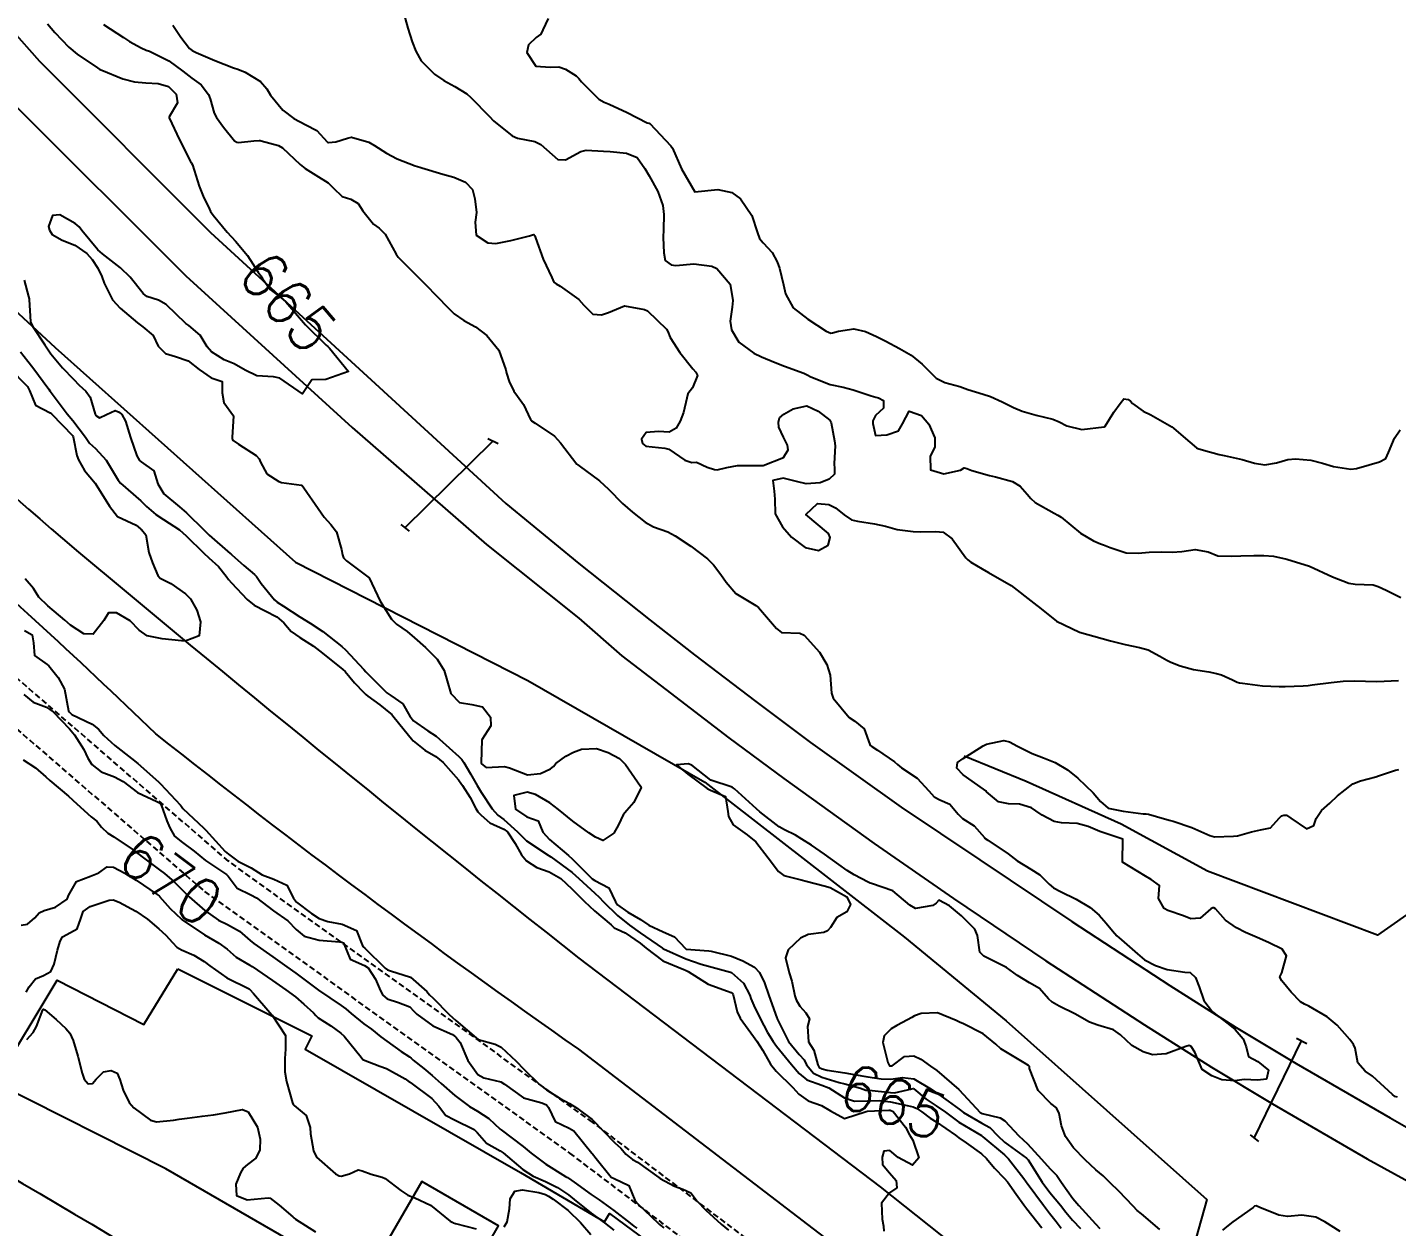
# Model space of a CAD drawing. Header units: metres. Extents: x 292545 to 299085, y 7450245 to 7463078.
# Drawn here: x 295996.8 to 296116.2, y 7461717 to 7461821.6 of the extents above; entities that cross this region are included whole.
import ezdxf
from ezdxf.enums import TextEntityAlignment as Align

# ---------------------------------------------------------------- set-up
doc = ezdxf.new("R2010")
doc.units = ezdxf.units.M
doc.linetypes.add('DASHED', pattern=[0.75, 0.5, -0.25])
for name, color, linetype in [('Cotas', 45, 'Continuous'), ('Curvas de Nivel 1m', 11, 'Continuous'), ('Curvas de Nivel 5m', 15, 'Continuous'), ('Edificações', 30, 'Continuous'), ('Hidrografia', 140, 'Continuous'), ('Linha Férrea', 20, 'Continuous'), ('Pórtico', 62, 'Continuous'), ('Vias Primárias', 230, 'Continuous'), ('Vias Secundárias', 230, 'DASHED')]:
    doc.layers.add(name, color=color, linetype=linetype)
doc.styles.add('Style-STANDARD', font='STANDARD.shx')

msp = doc.modelspace()

# ---------------------------------------------------------------- linework, layer by layer
at = {"layer": 'Curvas de Nivel 1m', "flags": 128}
for points, elevation in [([(296029.53, 7461823.2), (296029.99, 7461821.51), (296030.38, 7461820.31), (296030.69, 7461819.5), (296031.16, 7461818.66), (296032.31, 7461817.49), (296033.14, 7461816.93), (296034.08, 7461816.41), (296035.13, 7461815.77), (296035.5, 7461815.45), (296037.1, 7461813.79), (296037.47, 7461813.43), (296039.08, 7461812.1), (296039.57, 7461811.9), (296041.08, 7461811.62), (296041.58, 7461811.37), (296043.06, 7461810.05), (296043.74, 7461810.03), (296045.07, 7461810.74), (296045.54, 7461810.85), (296047.07, 7461810.79), (296047.63, 7461810.74), (296049.07, 7461810.61), (296050, 7461810.21), (296050.66, 7461809.27), (296051.04, 7461808.63), (296051.8, 7461807.25), (296052.22, 7461806.03), (296052.33, 7461805.25), (296052.29, 7461803.94), (296052.26, 7461803.25), (296052.31, 7461801.9), (296052.43, 7461801.25), (296052.95, 7461800.86), (296053.38, 7461800.8), (296054.95, 7461800.94), (296056.5, 7461800.75), (296056.95, 7461800.53), (296058.11, 7461799.18), (296058.35, 7461797.74), (296058.27, 7461797.18), (296058.11, 7461795.96), (296058.23, 7461795.18), (296058.87, 7461794.13), (296060.16, 7461793.16), (296060.85, 7461792.84), (296062.04, 7461792.33), (296062.84, 7461792.01), (296064.54, 7461791.4), (296064.83, 7461791.27), (296065.13, 7461791.1), (296066.83, 7461790.43), (296067.96, 7461790.2), (296068.82, 7461789.96), (296070.4, 7461789.45), (296070.82, 7461789.33), (296071.05, 7461789.26), (296071.47, 7461789.02), (296071.47, 7461788.36), (296070.79, 7461787.72), (296070.55, 7461787.27), (296070.56, 7461787.03), (296070.77, 7461785.97), (296071.76, 7461786.04), (296072.78, 7461786.39), (296073.15, 7461787), (296073.71, 7461788.09), (296074.79, 7461787.72), (296075.44, 7461786.97), (296075.97, 7461785.77), (296075.96, 7461784.97), (296075.55, 7461784.17), (296075.59, 7461782.97), (296076.73, 7461782.62), (296078.19, 7461782.94), (296078.52, 7461783.15), (296078.74, 7461783.09), (296079.19, 7461782.93), (296080.73, 7461782.5), (296081.26, 7461782.37), (296082.72, 7461781.97), (296083.41, 7461781.57), (296084.02, 7461780.87), (296084.32, 7461780.47), (296084.71, 7461780.12), (296086.35, 7461779.19), (296086.69, 7461779.02), (296086.98, 7461778.84), (296088.67, 7461777.45), (296089.79, 7461776.8), (296090.4, 7461776.54), (296090.66, 7461776.43), (296091.24, 7461776.2), (296092.65, 7461775.75), (296093.7, 7461775.71), (296094.65, 7461775.8), (296095.76, 7461775.83), (296096.65, 7461775.81), (296097.5, 7461775.86), (296098.66, 7461776.04), (296099.8, 7461775.83), (296100.65, 7461775.47), (296101.86, 7461775.44), (296102.65, 7461775.49), (296103.79, 7461775.5), (296104.65, 7461775.51), (296105.49, 7461775.46), (296106.65, 7461775.19), (296108.64, 7461774.58), (296110.63, 7461773.66), (296112.05, 7461773.11), (296112.62, 7461773.02), (296114.19, 7461772.95), (296114.62, 7461772.8), (296115.32, 7461772.5), (296116.61, 7461771.86)], 662), ([(296003.46, 7461821.83), (296005.18, 7461820.69), (296005.72, 7461820.34), (296006.72, 7461819.79), (296007.17, 7461819.59), (296007.45, 7461819.49), (296009.16, 7461818.66), (296010.37, 7461817.75), (296011.14, 7461817.15), (296011.96, 7461816.56), (296012.61, 7461815.72), (296012.75, 7461815.34), (296013.11, 7461814.1), (296013.3, 7461813.71), (296013.91, 7461812.88), (296014.87, 7461811.69), (296015.07, 7461811.55), (296015.22, 7461811.54), (296016.56, 7461811.68), (296017.03, 7461811.72), (296017.07, 7461811.7), (296017.1, 7461811.7), (296017.2, 7461811.67), (296018.7, 7461811.28), (296019.07, 7461811.07), (296020.61, 7461809.62), (296021.05, 7461809.25), (296021.96, 7461808.69), (296023.03, 7461808.01), (296023.48, 7461807.59), (296024.27, 7461806.83), (296025.01, 7461806.58), (296025.66, 7461806.21), (296026.07, 7461805.56), (296026.99, 7461804.41), (296027.49, 7461804.05), (296028.02, 7461803.53), (296028.96, 7461801.79), (296029.15, 7461801.52), (296030.94, 7461799.73), (296031.18, 7461799.5), (296032.91, 7461797.74), (296033.13, 7461797.48), (296034.02, 7461796.59), (296034.89, 7461796.02), (296035.88, 7461795.44), (296036.88, 7461794.69), (296037.92, 7461793.42), (296038.54, 7461791.71), (296038.6, 7461791.41), (296038.83, 7461790.68), (296039.24, 7461789.83), (296039.55, 7461789.4), (296040.09, 7461788.67), (296040.69, 7461787.38), (296040.72, 7461787.32), (296040.78, 7461787.26), (296041.1, 7461787.06), (296042.77, 7461785.93), (296043.3, 7461785.35), (296044.74, 7461783.49), (296044.82, 7461783.42), (296044.94, 7461783.34), (296046.72, 7461782.02), (296047.49, 7461781.3), (296048.7, 7461780.06), (296049.6, 7461779.28), (296050.68, 7461778.41), (296051.42, 7461778), (296052.68, 7461777.57), (296053.31, 7461777.23), (296054.66, 7461776.32), (296056.14, 7461775.21), (296056.64, 7461774.71), (296057.3, 7461773.86), (296057.75, 7461773.18), (296058.61, 7461772.19), (296060.35, 7461771.15), (296060.59, 7461770.98), (296062.14, 7461769.13), (296062.57, 7461768.79), (296064.19, 7461768.73), (296064.57, 7461768.57), (296065.91, 7461767.09), (296066.54, 7461766), (296066.83, 7461765.08), (296066.94, 7461763.51), (296067.08, 7461763.07), (296068.48, 7461761.38), (296068.97, 7461761.05), (296069.8, 7461760.38), (296070.28, 7461759.03), (296070.35, 7461758.93), (296070.45, 7461758.86), (296070.95, 7461758.52), (296072.44, 7461757.52), (296072.7, 7461757.27), (296073.06, 7461757), (296074.42, 7461756.1), (296075.43, 7461754.97), (296075.9, 7461754.46), (296076.4, 7461754.21), (296077.25, 7461753.81), (296077.98, 7461752.94), (296078.38, 7461752.58), (296079.39, 7461751.94), (296080.29, 7461750.91), (296080.36, 7461750.84), (296080.58, 7461750.69), (296082.34, 7461749.48), (296083.14, 7461748.88), (296084.33, 7461748.14), (296085.11, 7461747.65), (296085.92, 7461746.85), (296086.31, 7461746.51), (296086.93, 7461746.2), (296088.29, 7461745.55), (296089.51, 7461744.81), (296090.28, 7461744.15), (296090.91, 7461743.43), (296091.44, 7461742.78), (296091.82, 7461742.34), (296092.25, 7461741.98), (296093.63, 7461740.76), (296094.24, 7461740.24), (296095.21, 7461739.75), (296096.22, 7461739.39), (296097.75, 7461739.17), (296098.22, 7461739.14), (296098.69, 7461738.7), (296099.01, 7461737.89), (296099.43, 7461736.69), (296100.18, 7461735.7), (296101.55, 7461734.67), (296102.16, 7461734.17), (296102.85, 7461733.35), (296103.12, 7461732.65), (296103.3, 7461731.81), (296104.13, 7461731.37), (296105.05, 7461730.62), (296104.88, 7461729.85), (296104.11, 7461729.75), (296102.94, 7461729.82), (296102.11, 7461729.68), (296100.99, 7461729.79), (296100.11, 7461730.14), (296099.27, 7461730.69), (296098.63, 7461732.2), (296098.32, 7461732.7), (296098.14, 7461732.77), (296097.85, 7461732.7), (296096.14, 7461732.06), (296094.93, 7461731.95), (296094.14, 7461732.21), (296093.13, 7461732.76), (296092.15, 7461733.69), (296091.53, 7461734.15), (296090.16, 7461734.55), (296089.45, 7461734.81), (296088.17, 7461735.53), (296086.81, 7461736.21), (296086.19, 7461736.56), (296085.87, 7461736.84), (296085.09, 7461737.75), (296084.21, 7461738.24), (296083.18, 7461738.88), (296082.22, 7461739.59), (296080.92, 7461740.22), (296080.24, 7461740.57), (296079.87, 7461740.92), (296079.69, 7461742.36), (296079.45, 7461742.92), (296078.85, 7461743.51), (296078.27, 7461744.09), (296077.24, 7461744.95), (296076.29, 7461745.45), (296076.06, 7461745.19), (296075.77, 7461744.97), (296074.28, 7461744.73), (296073.77, 7461745), (296072.3, 7461746.27), (296070.44, 7461746.9), (296070.31, 7461746.94), (296070.13, 7461747.03), (296068.93, 7461747.66), (296068.32, 7461748.03), (296066.86, 7461749.07), (296066.34, 7461749.46), (296065.19, 7461750.26), (296064.36, 7461750.76), (296063.79, 7461751.11), (296062.83, 7461751.58), (296062.37, 7461751.84), (296060.69, 7461753.15), (296060.39, 7461753.42), (296058.48, 7461755.17), (296058.4, 7461755.23), (296058.27, 7461755.31), (296056.41, 7461755.92), (296054.76, 7461757.22), (296054.43, 7461757.33), (296053.43, 7461757.24), (296054.42, 7461756.45), (296056.11, 7461755.2), (296056.4, 7461755.05), (296057.7, 7461754.48), (296057.91, 7461753.18), (296057.96, 7461752.76), (296058.37, 7461752.03), (296059.59, 7461751.16), (296060.35, 7461750.54), (296061.42, 7461749.14), (296062.32, 7461747.94), (296062.8, 7461747.61), (296064.31, 7461747.21), (296064.74, 7461747.1), (296066.31, 7461746.71), (296066.82, 7461746.56), (296068.29, 7461745.73), (296068.59, 7461745.06), (296068.28, 7461744.44), (296067.4, 7461743.94), (296066.86, 7461743.07), (296066.58, 7461742.76), (296066.26, 7461742.64), (296064.9, 7461742.45), (296064.25, 7461742.13), (296063.16, 7461741.12), (296062.94, 7461740.41), (296063.26, 7461739.11), (296063.49, 7461738.39), (296063.75, 7461737.11), (296063.85, 7461736.77), (296064.18, 7461736.19), (296064.71, 7461735.63), (296065.01, 7461735.1), (296064.84, 7461734.42), (296064.93, 7461733.1), (296065.4, 7461732.36), (296065.74, 7461731.09), (296065.88, 7461730.85), (296066.12, 7461730.74), (296066.56, 7461730.63), (296068.11, 7461730.39), (296068.91, 7461730.25), (296070.11, 7461730.03), (296071.27, 7461729.86), (296072.11, 7461729.83), (296073.13, 7461729.97), (296074.11, 7461729.86), (296075.65, 7461728.97), (296075.91, 7461728.78), (296076.09, 7461728.65), (296077.12, 7461727.92), (296078.08, 7461727.22), (296078.46, 7461726.94), (296080.06, 7461726.01), (296080.76, 7461725.61), (296081.46, 7461724.9), (296082.04, 7461724.33), (296083.94, 7461722.95), (296084.02, 7461722.89), (296084.05, 7461722.87), (296084.09, 7461722.8), (296085.31, 7461720.86), (296085.99, 7461719.94), (296086.91, 7461718.84), (296087.39, 7461718.25), (296087.96, 7461717.55), (296088.66, 7461716.81)], 664), ([(296009.5, 7461821.76), (296010.2, 7461820.73), (296010.96, 7461819.74), (296011.17, 7461819.56), (296011.53, 7461819.37), (296013.16, 7461818.69), (296014.79, 7461818.05), (296015.15, 7461817.94), (296015.81, 7461817.68), (296017.13, 7461816.85), (296017.69, 7461816.22), (296018, 7461815.66), (296019.1, 7461814.36), (296020.06, 7461813.63), (296021.09, 7461813.08), (296022.04, 7461812.57), (296022.97, 7461811.59), (296023.02, 7461811.54), (296023.07, 7461811.52), (296023.71, 7461811.58), (296024.74, 7461811.91), (296025.08, 7461812.01), (296026.58, 7461811.55), (296027.07, 7461811.27), (296028.12, 7461810.59), (296029.06, 7461810.1), (296030.62, 7461809.5), (296031.05, 7461809.38), (296031.22, 7461809.33), (296033.04, 7461808.77), (296034.01, 7461808.5), (296035.03, 7461808.08), (296035.63, 7461807.44), (296035.84, 7461806.62), (296035.97, 7461805.44), (296035.85, 7461804.58), (296035.96, 7461803.44), (296036.97, 7461802.78), (296037.66, 7461802.73), (296038.97, 7461802.98), (296040.6, 7461803.39), (296040.87, 7461803.49), (296040.97, 7461803.5), (296041.08, 7461803.38), (296041.13, 7461803.22), (296041.8, 7461801.37), (296042.55, 7461799.75), (296042.73, 7461799.36), (296042.93, 7461799.2), (296043.29, 7461798.99), (296044.91, 7461797.83), (296045.35, 7461797.33), (296046.13, 7461796.56), (296046.89, 7461796.5), (296047.5, 7461796.7), (296048.9, 7461797.29), (296050.62, 7461796.98), (296050.9, 7461796.84), (296052.55, 7461795.24), (296052.68, 7461795.04), (296052.88, 7461794.51), (296053.71, 7461793.23), (296054.84, 7461791.79), (296055.11, 7461791.49), (296055.26, 7461791.21), (296054.82, 7461790.12), (296054.42, 7461789.62), (296054.32, 7461789.22), (296054.03, 7461787.99), (296053.73, 7461787.23), (296053.39, 7461786.62), (296052.77, 7461786.27), (296051.85, 7461786.33), (296050.77, 7461786.24), (296050.37, 7461785.67), (296050.47, 7461785.27), (296050.76, 7461785.04), (296052.4, 7461784.88), (296052.76, 7461784.78), (296054.15, 7461783.83), (296054.75, 7461783.63), (296055.18, 7461783.65), (296056.11, 7461783.21), (296056.74, 7461783), (296056.96, 7461782.98), (296057.81, 7461783.18), (296058.74, 7461783.37), (296060.54, 7461783.36), (296060.74, 7461783.35), (296060.97, 7461783.37), (296062.75, 7461784.07), (296063.15, 7461784.72), (296063.11, 7461785.12), (296062.77, 7461785.84), (296062.35, 7461786.7), (296062.33, 7461787.13), (296062.4, 7461787.52), (296062.79, 7461787.85), (296063.61, 7461788.3), (296064.8, 7461788.55), (296065.78, 7461788.11), (296066.79, 7461787.3), (296066.92, 7461787.08), (296067.21, 7461785.52), (296067.27, 7461785.07), (296067.19, 7461783.52), (296067.21, 7461783.07), (296067.2, 7461782.61), (296066.73, 7461782.16), (296065.96, 7461781.85), (296064.72, 7461781.75), (296063.89, 7461781.95), (296062.73, 7461782.26), (296061.82, 7461782.04), (296061.94, 7461781.13), (296061.99, 7461780.41), (296062.04, 7461779.13), (296062.68, 7461778), (296063.46, 7461777.11), (296064.65, 7461776.2), (296065.8, 7461775.94), (296066.66, 7461776.41), (296066.83, 7461777.08), (296066.67, 7461777.42), (296064.69, 7461779.1), (296065.73, 7461780.06), (296066.7, 7461779.96), (296067.29, 7461779.66), (296068.04, 7461779.06), (296068.69, 7461778.63), (296069.22, 7461778.51), (296070.68, 7461778.28), (296071.64, 7461778.06), (296072.67, 7461777.78), (296074.07, 7461777.59), (296074.67, 7461777.57), (296076.05, 7461777.59), (296076.67, 7461777.54), (296077.48, 7461776.95), (296078.65, 7461775.32), (296078.83, 7461775.12), (296079.11, 7461774.93), (296080.08, 7461774.36), (296080.63, 7461774.02), (296082.62, 7461772.89), (296084.6, 7461771.36), (296085.22, 7461770.85), (296086.58, 7461769.79), (296088.57, 7461768.82), (296090.56, 7461768.26), (296091.27, 7461768.07), (296092.56, 7461767.75), (296093.81, 7461767.5), (296094.55, 7461767.29), (296095.59, 7461766.73), (296096.19, 7461766.38), (296096.54, 7461766.21), (296097.36, 7461765.89), (296098.53, 7461765.58), (296099.85, 7461765.37), (296100.53, 7461765.23), (296100.96, 7461765.11), (296101.91, 7461764.66), (296102.32, 7461764.45), (296102.52, 7461764.4), (296102.8, 7461764.37), (296104.52, 7461764.15), (296105.98, 7461764.07), (296106.52, 7461764.07), (296108.07, 7461764.13), (296108.52, 7461764.18), (296108.87, 7461764.22), (296110.52, 7461764.42), (296111.58, 7461764.54), (296112.52, 7461764.59), (296114.52, 7461764.51), (296116.4, 7461764.62)], 663), ([(296042.23, 7461822.34), (296041.78, 7461821.37), (296041.58, 7461820.99), (296041.18, 7461820.69), (296040.51, 7461820.05), (296040.37, 7461819.39), (296041.15, 7461818.18), (296042.41, 7461818.1), (296043.15, 7461818.14), (296043.74, 7461817.94), (296044.66, 7461817.34), (296044.9, 7461817.1), (296045.14, 7461816.82), (296046.64, 7461815.31), (296047.12, 7461815.06), (296047.55, 7461814.87), (296049.11, 7461814.14), (296050.88, 7461813.26), (296051.04, 7461813.21), (296051.09, 7461813.18), (296052.92, 7461811.24), (296053.07, 7461811.03), (296053.87, 7461809.23), (296055.02, 7461807.22), (296057.03, 7461807.44), (296058.25, 7461807.18), (296059.02, 7461806.62), (296060, 7461805.16), (296060.49, 7461803.64), (296060.67, 7461803.15), (296060.97, 7461802.77), (296061.77, 7461801.94), (296062.2, 7461801.13), (296062.4, 7461800.58), (296062.77, 7461799.12), (296062.92, 7461798.32), (296063.6, 7461797.11), (296064.89, 7461796.13), (296066.48, 7461795.08), (296066.88, 7461794.9), (296067.04, 7461794.92), (296067.54, 7461795.07), (296068.89, 7461795.29), (296069.91, 7461795.04), (296070.88, 7461794.61), (296071.69, 7461794.2), (296072.86, 7461793.57), (296073.89, 7461792.99), (296074.85, 7461792.19), (296076.06, 7461790.97), (296076.83, 7461790.6), (296078.15, 7461790.26), (296078.82, 7461790), (296080.16, 7461789.58), (296080.82, 7461789.38), (296081.82, 7461788.9), (296082.81, 7461788.42), (296083.57, 7461788.11), (296084.8, 7461787.75), (296086.24, 7461787.39), (296086.79, 7461787.18), (296087.48, 7461786.83), (296088.78, 7461786.49), (296090.73, 7461786.74), (296090.78, 7461786.76), (296090.8, 7461786.77), (296090.82, 7461786.79), (296091.57, 7461788.02), (296092.11, 7461788.78), (296092.43, 7461789.16), (296092.82, 7461789.12), (296093.01, 7461788.96), (296093.2, 7461788.76), (296094.13, 7461788.09), (296094.79, 7461787.79), (296096.64, 7461786.72), (296096.78, 7461786.61), (296097.61, 7461785.88), (296098.77, 7461784.91), (296098.9, 7461784.83), (296099.38, 7461784.69), (296100.76, 7461784.32), (296101.19, 7461784.23), (296102.75, 7461783.88), (296103.84, 7461783.55), (296104.74, 7461783.41), (296105.76, 7461783.6), (296106.75, 7461783.88), (296107.4, 7461783.94), (296108.75, 7461783.82), (296109.76, 7461783.55), (296110.74, 7461783.26), (296112.23, 7461783.05), (296112.74, 7461783.1), (296113.83, 7461783.43), (296114.75, 7461783.69), (296115.29, 7461783.97), (296115.52, 7461784.5), (296116.04, 7461785.75), (296116.54, 7461786.48)], 661), ([(295996.54, 7461799.52), (295996.92, 7461798.11), (295996.96, 7461797.9), (295996.97, 7461797.84), (295997.08, 7461795.9), (295997.26, 7461795.52), (295998.33, 7461793.89), (295998.86, 7461793.1), (295999.86, 7461791.87), (296000.83, 7461790.88), (296001.33, 7461790.37), (296001.91, 7461789.84), (296002.28, 7461789.31), (296002.73, 7461787.83), (296002.79, 7461787.73), (296003.09, 7461787.52), (296003.72, 7461787.82), (296004.46, 7461788.15), (296004.8, 7461788.02), (296005.06, 7461787.81), (296005.37, 7461787.22), (296005.79, 7461785.8), (296006.35, 7461784.19), (296006.6, 7461783.79), (296006.74, 7461783.69), (296007.85, 7461782.89), (296008.19, 7461781.77), (296008.71, 7461780.89), (296010.09, 7461779.75), (296010.69, 7461779.24), (296012.22, 7461777.72), (296012.67, 7461777.29), (296014.5, 7461775.69), (296014.57, 7461775.62), (296014.64, 7461775.56), (296015.68, 7461774.63), (296016.62, 7461773.84), (296016.79, 7461773.67), (296017.21, 7461773.07), (296018.35, 7461771.65), (296018.6, 7461771.44), (296019.16, 7461771.08), (296020.58, 7461770.17), (296021.48, 7461769.61), (296022.57, 7461768.87), (296024.23, 7461767.58), (296024.55, 7461767.28), (296026.15, 7461765.56), (296026.33, 7461765.36), (296026.52, 7461765.16), (296028.15, 7461763.53), (296028.5, 7461763.29), (296029.55, 7461762.57), (296030.17, 7461761.51), (296030.48, 7461761.1), (296031.74, 7461760.22), (296032.46, 7461759.74), (296032.76, 7461759.48), (296034.44, 7461757.97), (296034.71, 7461757.73), (296034.89, 7461757.45), (296035.46, 7461756.48), (296036.05, 7461755.44), (296036.4, 7461754.86), (296037.34, 7461753.42), (296037.83, 7461752.87), (296038.37, 7461752.48), (296039.57, 7461751.4), (296040.35, 7461750.63), (296042.24, 7461749.36), (296042.3, 7461749.33), (296042.33, 7461749.31), (296042.45, 7461749.24), (296044.32, 7461747.85), (296044.9, 7461747.33), (296046.3, 7461746.06), (296046.69, 7461745.71), (296047.05, 7461745.31), (296048.28, 7461744.11), (296049.32, 7461743.28), (296050.26, 7461742.59), (296052.21, 7461741.25), (296052.24, 7461741.23), (296052.29, 7461741.2), (296054.23, 7461740.32), (296055.57, 7461739.86), (296056.22, 7461739.7), (296058.12, 7461739.18), (296058.21, 7461739.14), (296059.26, 7461738.22), (296059.81, 7461737.16), (296059.91, 7461736.88), (296060.18, 7461736.25), (296060.71, 7461735.14), (296061.37, 7461733.92), (296061.85, 7461733.13), (296062.14, 7461732.72), (296063.44, 7461731.12), (296064.12, 7461730.32), (296064.8, 7461729.79), (296066.1, 7461729.31), (296066.72, 7461729.07), (296068.08, 7461728.2), (296068.95, 7461727.92), (296070.08, 7461727.95), (296071.12, 7461727.98), (296072.08, 7461727.85), (296073.54, 7461727.53), (296074.08, 7461727.42), (296074.38, 7461727.29), (296074.83, 7461726.98), (296075.54, 7461726.44), (296076.06, 7461726.11), (296077.77, 7461724.94), (296078.05, 7461724.73), (296078.7, 7461724.27), (296080.03, 7461723.32), (296080.46, 7461722.91), (296081.17, 7461722.06), (296082.01, 7461721.21), (296082.29, 7461720.89), (296083.06, 7461719.81), (296083.72, 7461718.87), (296083.98, 7461718.53), (296085.3, 7461716.86)], 666), ([(295996.22, 7461793.27), (295996.85, 7461792.45), (295997.28, 7461791.9), (295998.67, 7461790.02), (295998.77, 7461789.88), (295998.79, 7461789.86), (295998.81, 7461789.83), (296000.28, 7461787.87), (296000.78, 7461787.28), (296001.88, 7461785.84), (296002.24, 7461785.32), (296002.75, 7461784.85), (296003.69, 7461783.82), (296004.73, 7461782.09), (296004.94, 7461781.81), (296006.7, 7461780.28), (296007.2, 7461779.78), (296008, 7461779.08), (296008.68, 7461778.66), (296010.07, 7461777.75), (296010.67, 7461777.23), (296012.19, 7461775.72), (296012.64, 7461775.31), (296013.48, 7461774.56), (296014.16, 7461773.7), (296014.35, 7461773.42), (296014.62, 7461773.13), (296015.98, 7461771.68), (296016.6, 7461771.17), (296017.55, 7461770.69), (296018.58, 7461770.16), (296019.18, 7461769.64), (296019.82, 7461768.88), (296020.56, 7461768.36), (296021.76, 7461767.61), (296022.55, 7461766.99), (296024.33, 7461765.58), (296024.52, 7461765.39), (296025.35, 7461764.41), (296026.15, 7461763.56), (296026.32, 7461763.38), (296026.5, 7461763.24), (296027.55, 7461762.48), (296028.49, 7461761.74), (296028.6, 7461761.64), (296028.69, 7461761.53), (296029.68, 7461760.3), (296030.32, 7461759.51), (296030.45, 7461759.36), (296031.48, 7461758.53), (296032.44, 7461757.99), (296033.08, 7461757.47), (296034.42, 7461755.94), (296034.62, 7461755.66), (296034.76, 7461755.45), (296035.43, 7461754.41), (296035.93, 7461753.44), (296036.1, 7461753.16), (296036.38, 7461752.85), (296037.14, 7461752.2), (296038.37, 7461751.63), (296038.67, 7461751.41), (296039.35, 7461750.39), (296039.91, 7461749.39), (296040.33, 7461748.87), (296041.25, 7461748.3), (296042.32, 7461747.92), (296043.33, 7461747.35), (296044.3, 7461746.45), (296045.39, 7461745.33), (296046.28, 7461744.51), (296047.72, 7461743.3), (296048, 7461743.04), (296048.26, 7461742.92), (296048.95, 7461742.59), (296050.25, 7461741.7), (296050.78, 7461741.26), (296052.23, 7461740.15), (296054.05, 7461739.39), (296054.21, 7461739.33), (296054.44, 7461739.22), (296056.2, 7461738.12), (296057.87, 7461737.51), (296058.2, 7461737.39), (296058.32, 7461737.3), (296058.37, 7461737.18), (296058.72, 7461735.71), (296058.98, 7461735.17), (296060.15, 7461733.55), (296060.43, 7461733.15), (296060.94, 7461732.33), (296061.62, 7461731.14), (296062.12, 7461730.53), (296063.56, 7461729.12), (296064.09, 7461728.53), (296064.92, 7461727.94), (296066.08, 7461727.54), (296066.87, 7461727.07), (296068.07, 7461726.41), (296069.97, 7461727.03), (296070.07, 7461727.05), (296071.95, 7461727.13), (296072.07, 7461727.12), (296072.32, 7461727.01), (296073.41, 7461725.65), (296073.76, 7461724.99), (296074.05, 7461724.51), (296074.55, 7461722.98), (296074.02, 7461722.34), (296072.77, 7461723), (296072.03, 7461723.61), (296071.5, 7461723.55), (296071.35, 7461723.02), (296071.4, 7461722.4), (296072.01, 7461721.66), (296072.58, 7461721), (296072.63, 7461720.37), (296071.99, 7461719.91), (296071.3, 7461719.02), (296071.35, 7461717.64), (296071.48, 7461717.02), (296071.51, 7461716.58)], 667), ([(295995.2, 7461791.92), (295996.82, 7461790.25), (295996.99, 7461789.9), (295997.51, 7461788.61), (295998.79, 7461787.95), (295998.9, 7461787.88), (296000.76, 7461785.94), (296000.8, 7461785.86), (296001.12, 7461784.23), (296001.27, 7461783.85), (296001.8, 7461782.91), (296002.72, 7461781.83), (296003.96, 7461779.82), (296004.68, 7461778.92), (296006.31, 7461778.16), (296006.67, 7461777.83), (296006.7, 7461777.82), (296006.75, 7461777.79), (296007.13, 7461777.31), (296007.39, 7461775.78), (296007.72, 7461774.86), (296008.2, 7461773.77), (296008.38, 7461773.52), (296008.62, 7461773.41), (296009.31, 7461773.06), (296010.61, 7461772.16), (296011.04, 7461771.74), (296011.59, 7461770.73), (296011.92, 7461769.73), (296011.78, 7461768.51), (296010.56, 7461768.04), (296010.24, 7461768.06), (296008.56, 7461768.24), (296007.27, 7461768.49), (296006.56, 7461768.99), (296005.78, 7461769.8), (296004.58, 7461770.5), (296003.88, 7461770.52), (296003.48, 7461769.83), (296002.56, 7461768.66), (296001.73, 7461768.68), (296000.57, 7461769.44), (296000.07, 7461769.87), (295998.59, 7461771.13), (295997.82, 7461771.89), (295997.34, 7461772.63), (295996.62, 7461773.48)], 668), ([(295996.56, 7461768.96), (295997.24, 7461768.58), (295997.35, 7461767.9), (295997.44, 7461766.8), (295998.53, 7461765.99), (295998.69, 7461765.88), (295999.5, 7461764.88), (296000.06, 7461763.86), (296000.39, 7461761.96), (296000.47, 7461761.86), (296000.69, 7461761.65), (296002.47, 7461760.79), (296003, 7461760.36), (296003.48, 7461759.82), (296004.45, 7461758.95), (296005.9, 7461757.8), (296006.43, 7461757.37), (296008.24, 7461755.77), (296008.41, 7461755.6), (296010.15, 7461753.74), (296010.25, 7461753.61), (296010.38, 7461753.45), (296012.19, 7461751.72), (296012.36, 7461751.54), (296014.07, 7461749.7), (296014.34, 7461749.45), (296015.16, 7461748.85), (296016.32, 7461748.26), (296017.28, 7461747.66), (296018.31, 7461747.29), (296019.43, 7461746.76), (296020.01, 7461745.63), (296020.29, 7461745.28), (296021.6, 7461744.29), (296022.27, 7461743.85), (296023.01, 7461743.59), (296024.26, 7461743.36), (296025.5, 7461742.81), (296026.02, 7461741.55), (296026.08, 7461741.4), (296026.24, 7461741.25), (296028.02, 7461739.53), (296028.22, 7461739.36), (296028.47, 7461739.28), (296030.21, 7461738.72), (296031.64, 7461737.49), (296031.89, 7461737.19), (296032.19, 7461736.89), (296033.6, 7461735.47), (296034.17, 7461734.94), (296035.94, 7461733.44), (296036.14, 7461733.31), (296037.62, 7461732.9), (296038.14, 7461732.62), (296039.44, 7461731.4), (296040.12, 7461730.7), (296041.48, 7461729.38), (296042.1, 7461728.9), (296043.29, 7461728.15), (296044.08, 7461727.72), (296044.69, 7461727.33), (296046.06, 7461726.31), (296047.07, 7461725.31), (296048.04, 7461724.28), (296048.57, 7461723.82), (296049, 7461723.29), (296049.58, 7461722.84), (296050.02, 7461722.59), (296051.88, 7461721.25), (296052, 7461721.17), (296053.26, 7461720.5), (296053.99, 7461720.24), (296054.68, 7461719.91), (296055.22, 7461719.21), (296055.97, 7461718.42), (296057.31, 7461717.19), (296057.95, 7461716.67)], 668), ([(295996.5, 7461763.4), (295997.32, 7461762.73), (295998.49, 7461762.27), (295999.05, 7461761.87), (296000.47, 7461760.4), (296000.93, 7461759.86), (296001.72, 7461758.58), (296002.07, 7461757.84), (296002.43, 7461757.29), (296003.25, 7461756.65), (296004.42, 7461756.22), (296005.15, 7461755.8), (296006.4, 7461754.85), (296008.11, 7461754.05), (296008.39, 7461753.91), (296008.49, 7461753.77), (296008.98, 7461752.37), (296009.22, 7461751.76), (296009.63, 7461751.03), (296010.35, 7461750.48), (296011.35, 7461749.73), (296012.33, 7461748.92), (296014.17, 7461747.7), (296014.31, 7461747.54), (296015.11, 7461746.5), (296016.3, 7461745.92), (296016.8, 7461745.66), (296018.28, 7461744.53), (296019.53, 7461743.64), (296020.26, 7461742.9), (296020.94, 7461742.31), (296022.25, 7461741.96), (296024.02, 7461741.81), (296024.24, 7461741.78), (296024.39, 7461741.72), (296024.44, 7461741.58), (296024.95, 7461740.29), (296026.22, 7461739.74), (296026.53, 7461739.55), (296027.18, 7461738.57), (296027.6, 7461737.54), (296027.81, 7461737.16), (296028.19, 7461736.84), (296029.17, 7461736.53), (296030.18, 7461736.14), (296030.48, 7461735.81), (296030.77, 7461735.5), (296032.16, 7461734.48), (296033.88, 7461733.73), (296034.14, 7461733.53), (296034.22, 7461733.46), (296034.57, 7461733.03), (296035.23, 7461731.45), (296036.11, 7461730.25), (296036.63, 7461729.96), (296038.1, 7461729.6), (296038.43, 7461729.41), (296040.09, 7461728.21), (296041.67, 7461727.78), (296042.08, 7461727.59), (296042.26, 7461727.37), (296042.84, 7461726.13), (296044.06, 7461725.56), (296044.46, 7461725.34), (296046.03, 7461723.39), (296046.09, 7461723.32), (296046.43, 7461722.91), (296047.73, 7461721.3), (296048, 7461721.17), (296049.28, 7461720.57), (296049.8, 7461719.27), (296049.98, 7461719.01), (296051.84, 7461717.25), (296051.95, 7461717.15), (296052.31, 7461716.88)], 669), ([(296116.3, 7461728.28), (296116.09, 7461728.33), (296115.86, 7461728.49), (296114.12, 7461730.1), (296113.48, 7461730.52), (296112.85, 7461731.25), (296112.63, 7461732.53), (296112.48, 7461732.86), (296112.15, 7461733.31), (296111.06, 7461734.55), (296110.17, 7461735.26), (296108.58, 7461736.19), (296108.19, 7461736.38), (296107.86, 7461736.58), (296107.03, 7461737.42), (296106.21, 7461738.42), (296106.11, 7461738.61), (296106.06, 7461738.76), (296106.22, 7461739.11), (296106.63, 7461740.6), (296106.24, 7461741.18), (296105.13, 7461741.74), (296104.26, 7461742.11), (296103.06, 7461742.64), (296102.27, 7461743.04), (296101.31, 7461743.71), (296100.43, 7461744.68), (296100.28, 7461744.77), (296100.19, 7461744.78), (296100.04, 7461744.68), (296099.09, 7461743.87), (296098.27, 7461743.81), (296097.64, 7461744.08), (296096.28, 7461744.54), (296095.96, 7461744.73), (296095.46, 7461745.58), (296095.54, 7461746.74), (296094.82, 7461747.24), (296094.32, 7461747.54), (296092.33, 7461748.77), (296092.35, 7461750.77), (296090.36, 7461751.44), (296089.32, 7461751.86), (296088.37, 7461752.14), (296087.01, 7461752.19), (296086.37, 7461752.31), (296085.33, 7461752.86), (296084.77, 7461753.25), (296084.39, 7461753.49), (296083.34, 7461753.83), (296082.39, 7461753.86), (296081.52, 7461754.02), (296080.47, 7461754.91), (296080.4, 7461754.97), (296080.2, 7461755.12), (296078.42, 7461756.37), (296077.87, 7461756.95), (296077.93, 7461757.45), (296078.44, 7461757.8), (296080.16, 7461758.91), (296080.45, 7461759.05), (296081.98, 7461759.37), (296082.46, 7461759.25), (296083.18, 7461758.88), (296084.45, 7461758.23), (296085.44, 7461757.85), (296086.44, 7461757.47), (296087.53, 7461756.83), (296088.42, 7461756.08), (296089.77, 7461754.81), (296090.4, 7461754.04), (296091.07, 7461753.47), (296092.39, 7461753.2), (296094.14, 7461752.99), (296094.39, 7461752.98), (296094.59, 7461752.95), (296095.29, 7461752.74), (296096.38, 7461752.44), (296096.75, 7461752.34), (296098.37, 7461751.79), (296099.95, 7461751.1), (296100.36, 7461750.97), (296102, 7461751.02), (296102.36, 7461751.07), (296103.58, 7461751.42), (296104.37, 7461751.58), (296105.24, 7461751.75), (296106, 7461752.61), (296106.2, 7461752.8), (296106.39, 7461752.86), (296106.63, 7461752.85), (296107.01, 7461752.6), (296108.37, 7461751.66), (296109, 7461751.95), (296109.22, 7461752.57), (296109.68, 7461753.27), (296110.4, 7461753.9), (296111.07, 7461754.55), (296112.41, 7461755.59), (296113.07, 7461755.87), (296114.42, 7461756.22), (296114.65, 7461756.28), (296115.25, 7461756.5), (296116.14, 7461756.78), (296116.43, 7461756.85)], 664), ([(295996.26, 7461743.26), (295996.81, 7461743.35), (295997.46, 7461743.9), (295997.84, 7461744.33), (295998.28, 7461744.55), (295999.25, 7461744.84), (296000.29, 7461745.53), (296000.38, 7461745.77), (296000.4, 7461745.86), (296001.08, 7461747.08), (296002.31, 7461747.54), (296003.04, 7461747.83), (296003.77, 7461748.37), (296004.32, 7461748.33), (296005.31, 7461747.8), (296006.31, 7461747.19), (296008.13, 7461745.93), (296008.29, 7461745.82), (296008.32, 7461745.79), (296008.34, 7461745.77), (296009.25, 7461744.73), (296010.26, 7461743.78), (296010.32, 7461743.74), (296012.25, 7461742.43), (296013.51, 7461741.71), (296014.24, 7461741.17), (296015.03, 7461740.49), (296016.22, 7461739.77), (296016.4, 7461739.67), (296018.2, 7461738.43), (296019.36, 7461737.64), (296020.19, 7461737.01), (296020.93, 7461736.37), (296021.77, 7461735.61), (296021.96, 7461735.4), (296022.17, 7461735.19), (296023.27, 7461734.48), (296024.16, 7461733.85), (296024.45, 7461733.58), (296025.93, 7461731.76), (296026.08, 7461731.56), (296026.12, 7461731.52), (296027.55, 7461730.97), (296028.12, 7461730.76), (296029.75, 7461729.87), (296030.1, 7461729.61), (296030.16, 7461729.57), (296030.25, 7461729.51), (296032.08, 7461728.16), (296032.69, 7461727.47), (296033.29, 7461726.7), (296034.06, 7461726.29), (296035.78, 7461725.44), (296036.05, 7461725.18), (296036.86, 7461724.25), (296038.03, 7461723.58), (296038.31, 7461723.41), (296040.01, 7461721.96), (296040.91, 7461721.38), (296042, 7461720.9), (296043.04, 7461720.4), (296043.99, 7461719.76), (296044.51, 7461719.33), (296045.97, 7461718.16), (296047.13, 7461717.31), (296047.95, 7461716.66)], 671), ([(295996.69, 7461737.41), (295996.97, 7461737.9), (295997.51, 7461738.59), (295998.21, 7461738.89), (295998.86, 7461739.23), (295999.14, 7461739.88), (295999.45, 7461741.08), (295999.66, 7461741.87), (295999.86, 7461742.26), (296000.25, 7461742.44), (296001.16, 7461742.96), (296001.46, 7461743.85), (296001.67, 7461744.46), (296002.28, 7461744.91), (296003.94, 7461745.46), (296004.29, 7461745.48), (296004.81, 7461745.28), (296006.28, 7461744.5), (296007.28, 7461743.78), (296008.26, 7461742.95), (296008.88, 7461742.4), (296009.48, 7461741.75), (296009.83, 7461741.34), (296010.24, 7461741.12), (296011.32, 7461740.64), (296012.23, 7461740.09), (296012.73, 7461739.71), (296014.21, 7461738.66), (296016.16, 7461737.71), (296016.19, 7461737.69), (296016.22, 7461737.67), (296016.54, 7461737.31), (296017.95, 7461735.65), (296018.17, 7461735.41), (296019.32, 7461733.64), (296019.33, 7461732.44), (296019.25, 7461731.64), (296019.27, 7461730.48), (296019.41, 7461729.64), (296019.93, 7461727.77), (296019.99, 7461727.63), (296020.07, 7461727.53), (296021.12, 7461726.67), (296021.48, 7461725.61), (296021.51, 7461725.07), (296021.75, 7461723.6), (296022.02, 7461723.04), (296023.68, 7461721.58), (296024, 7461721.41), (296024.19, 7461721.39), (296024.89, 7461721.57), (296025.65, 7461721.92), (296026.01, 7461721.85), (296026.79, 7461721.55), (296027.76, 7461721.29), (296028, 7461721.17), (296029.38, 7461720.13), (296029.98, 7461719.71), (296030.59, 7461719.5), (296031.97, 7461718.85), (296033.68, 7461717.46), (296033.86, 7461717.36), (296033.95, 7461717.32), (296034.15, 7461717.26), (296035.95, 7461716.78)], 672), ([(295996.76, 7461733.29), (295997.3, 7461733.9), (295997.61, 7461734.44), (295998.15, 7461735.89), (295998.16, 7461735.91), (295998.17, 7461735.92), (295998.22, 7461735.94), (295998.32, 7461735.89), (295999.33, 7461735.03), (296000.16, 7461734.26), (296000.5, 7461733.86), (296000.79, 7461733.21), (296001.21, 7461731.85), (296001.6, 7461730.36), (296001.77, 7461729.84), (296002.1, 7461729.44), (296002.48, 7461729.46), (296002.82, 7461729.83), (296003.46, 7461730.48), (296004.11, 7461730.59), (296004.64, 7461730.35), (296004.86, 7461729.81), (296005.16, 7461728.87), (296005.69, 7461727.8), (296006.08, 7461727.33), (296007.56, 7461726.27), (296008.06, 7461726.12), (296009.56, 7461726.26), (296010.06, 7461726.34), (296010.75, 7461726.43), (296012.06, 7461726.61), (296013.04, 7461726.73), (296014.06, 7461726.9), (296015.57, 7461727.18), (296016.07, 7461726.98), (296016.88, 7461725.66), (296017.1, 7461724.6), (296017.08, 7461723.66), (296016.74, 7461722.95), (296016.01, 7461722.4), (296015.62, 7461722.07), (296015.4, 7461721.68), (296014.98, 7461720.67), (296015.06, 7461719.69), (296015.98, 7461719.3), (296017.82, 7461719.49), (296017.98, 7461719.45), (296018.76, 7461718.86), (296019.96, 7461717.82), (296020.06, 7461717.73), (296020.19, 7461717.63), (296021.95, 7461716.51)], 673), ([(296095.59, 7461716.73), (296093.97, 7461718.1), (296093.59, 7461718.38), (296093.24, 7461718.76), (296091.99, 7461720.06), (296091.25, 7461720.79), (296090.63, 7461721.41), (296090.01, 7461721.93), (296089.07, 7461722.81), (296088.04, 7461723.86), (296087.34, 7461724.83), (296086.99, 7461725.77), (296086.8, 7461726.84), (296086.58, 7461727.35), (296086.08, 7461727.72), (296084.97, 7461728.86), (296084.21, 7461730.78), (296084.2, 7461730.87), (296084.21, 7461730.95), (296084.12, 7461731.02), (296083.75, 7461731.25), (296082.14, 7461732.22), (296081.72, 7461732.47), (296081.27, 7461732.9), (296080.16, 7461733.78), (296078.41, 7461734.7), (296078.17, 7461734.79), (296077.83, 7461734.94), (296076.18, 7461735.63), (296074.77, 7461735.57), (296074.18, 7461735.35), (296073.94, 7461735.22), (296073.57, 7461735), (296072.65, 7461734.52), (296072.16, 7461734.24), (296071.55, 7461733.62), (296071.43, 7461733.02), (296071.86, 7461731.28), (296072, 7461731.01), (296072.12, 7461730.99), (296072.14, 7461730.99), (296072.24, 7461731.01), (296073.31, 7461731.82), (296074.13, 7461731.86), (296074.73, 7461731.58), (296075.59, 7461730.97), (296076.12, 7461730.58), (296078.05, 7461728.94), (296078.09, 7461728.9), (296079.9, 7461726.92), (296080.07, 7461726.83), (296081.64, 7461726.47), (296082.07, 7461726.2), (296083.29, 7461724.88), (296084.04, 7461724.2), (296085.25, 7461722.86), (296086.01, 7461722.01), (296086.61, 7461721.44), (296087, 7461720.83), (296087.98, 7461719.43), (296088.51, 7461718.81), (296089.96, 7461717.23), (296090.35, 7461716.8)], 663), ([(296038.39, 7461716.96), (296038.66, 7461717.4), (296038.85, 7461718.52), (296038.93, 7461719.4), (296039.32, 7461720.07), (296039.99, 7461720.17), (296041.42, 7461719.94), (296041.99, 7461719.78), (296042.26, 7461719.64), (296042.68, 7461719.36), (296043.97, 7461718.39), (296045.06, 7461717.33), (296045.94, 7461716.3)], 672), ([(296111.32, 7461716.55), (296109.96, 7461717.38), (296109.18, 7461717.79), (296107.97, 7461717.97), (296106.71, 7461717.86), (296105.97, 7461717.97), (296104.31, 7461718.63), (296103.98, 7461718.79), (296103.85, 7461718.75), (296103.72, 7461718.63), (296101.96, 7461717.39), (296101.55, 7461717.07), (296101.04, 7461716.67)], 663)]:
    msp.add_lwpolyline(points, dxfattribs=dict(at, elevation=elevation))
at = {"layer": 'Curvas de Nivel 5m', "flags": 128}
for points, elevation in [([(295998.56, 7461821.89), (295999.19, 7461821.13), (295999.8, 7461820.49), (296000.43, 7461819.86), (296001.16, 7461819.24), (296002.93, 7461818.05), (296003.14, 7461817.91), (296003.31, 7461817.83), (296005.14, 7461817.07), (296006.15, 7461816.81), (296007.13, 7461816.74), (296008.21, 7461816.69), (296009.13, 7461816.41), (296009.8, 7461815.75), (296009.89, 7461814.98), (296009.17, 7461813.76), (296009.18, 7461813.68), (296010.09, 7461811.75), (296011.05, 7461809.87), (296011.1, 7461809.79), (296011.13, 7461809.74), (296011.2, 7461809.59), (296011.8, 7461807.73), (296012.15, 7461806.86), (296012.69, 7461805.71), (296012.79, 7461805.5), (296013, 7461805.18), (296014.23, 7461803.7), (296014.97, 7461802.93), (296016, 7461801.68), (296016.94, 7461800.21), (296017.16, 7461799.89), (296017.31, 7461799.66), (296017.98, 7461798.71), (296018.92, 7461798), (296019.35, 7461797.64), (296020.89, 7461795.83), (296021.08, 7461795.62), (296022.87, 7461793.86), (296023, 7461793.74), (296023.17, 7461793.6), (296024.83, 7461791.57), (296022.83, 7461790.87), (296021.61, 7461790.83), (296020.81, 7461789.62), (296018.83, 7461790.99), (296018.28, 7461791.1), (296016.83, 7461791.17), (296015.81, 7461791.68), (296014.84, 7461792.24), (296013.96, 7461792.59), (296012.86, 7461793.28), (296012.5, 7461793.72), (296011.89, 7461794.74), (296010.88, 7461795.56), (296010.62, 7461795.74), (296008.91, 7461797.39), (296008.24, 7461797.77), (296007.24, 7461798.11), (296006.92, 7461798.36), (296005.78, 7461799.8), (296004.94, 7461800.61), (296003.36, 7461801.83), (296002.96, 7461802.18), (296001.55, 7461803.85), (296001.32, 7461804.19), (296000.99, 7461804.47), (295999.65, 7461805.22), (295999, 7461805.17), (295998.66, 7461804.21), (295998.73, 7461803.88), (295998.98, 7461803.51), (295999.84, 7461803), (296000.96, 7461802.58), (296002, 7461801.84), (296002.45, 7461801.34), (296002.94, 7461800.58), (296003.29, 7461799.83), (296003.5, 7461799.26), (296004.23, 7461797.82), (296004.9, 7461797.08), (296006.4, 7461795.79), (296006.88, 7461795.46), (296007.78, 7461794.69), (296008.22, 7461793.77), (296008.85, 7461793.14), (296009.73, 7461792.87), (296010.84, 7461792.5), (296011.79, 7461791.73), (296012.83, 7461791.01), (296013.79, 7461790.68), (296013.8, 7461789.71), (296013.95, 7461788.85), (296014.79, 7461787.69), (296014.67, 7461785.79), (296014.67, 7461785.69), (296014.7, 7461785.63), (296014.76, 7461785.55), (296015.21, 7461785.23), (296016.75, 7461784.23), (296017.02, 7461783.94), (296017.15, 7461783.66), (296017.7, 7461782.62), (296018.73, 7461781.95), (296018.97, 7461781.89), (296020.72, 7461781.65), (296020.77, 7461781.62), (296020.93, 7461781.41), (296022.16, 7461779.61), (296022.69, 7461778.86), (296023.28, 7461778.2), (296023.77, 7461777.58), (296024.21, 7461776.02), (296024.29, 7461775.58), (296024.38, 7461775.31), (296024.64, 7461775.05), (296026.62, 7461773.55), (296027.59, 7461771.54), (296028.58, 7461769.95), (296029, 7461769.52), (296029.93, 7461768.87), (296030.56, 7461768.34), (296031.53, 7461767.49), (296032.54, 7461766.47), (296033.16, 7461765.47), (296033.42, 7461764.57), (296033.73, 7461763.47), (296034.5, 7461762.68), (296035.56, 7461762.51), (296036.49, 7461762.3), (296037.2, 7461761.42), (296037.24, 7461760.66), (296036.45, 7461759.43), (296036.38, 7461757.43), (296036.4, 7461757.39), (296036.43, 7461757.34), (296036.82, 7461757.03), (296038.43, 7461757.12), (296038.85, 7461756.98), (296040.42, 7461756.37), (296041.56, 7461756.51), (296042.43, 7461756.89), (296042.69, 7461757.1), (296042.91, 7461757.36), (296043.78, 7461758.01), (296044.44, 7461758.35), (296045.15, 7461758.63), (296046.45, 7461758.67), (296047.45, 7461758.32), (296048.44, 7461757.8), (296048.98, 7461757.28), (296050.29, 7461755.38), (296050.34, 7461755.27), (296049.71, 7461753.96), (296049.09, 7461753.28), (296048.77, 7461752.89), (296048.37, 7461752.01), (296047.96, 7461751.3), (296047.01, 7461750.65), (296046.36, 7461750.93), (296045.77, 7461751.33), (296044.37, 7461752.33), (296043.12, 7461753.35), (296042.39, 7461753.94), (296041.13, 7461754.66), (296040.41, 7461754.88), (296039.23, 7461754.57), (296039.39, 7461753.4), (296040.38, 7461752.73), (296041.37, 7461752.37), (296041.77, 7461751.37), (296042.35, 7461750.73), (296044, 7461749.34), (296044.33, 7461749.04), (296046.08, 7461747.32), (296046.31, 7461747.17), (296047.53, 7461746.53), (296048.1, 7461745.29), (296048.29, 7461745.03), (296049.17, 7461744.39), (296050.27, 7461743.75), (296051.01, 7461743.26), (296052.26, 7461742.69), (296053.26, 7461742.24), (296054.2, 7461741.22), (296054.24, 7461741.19), (296054.28, 7461741.18), (296056.24, 7461741.02), (296056.44, 7461740.99), (296058.23, 7461740.56), (296059.22, 7461740.17), (296060.22, 7461739.61), (296060.67, 7461739.15), (296061.09, 7461738.25), (296061.49, 7461737.14), (296062.17, 7461735.19), (296062.19, 7461735.15), (296062.19, 7461735.13), (296062.2, 7461735.1), (296063.2, 7461733.12), (296064.13, 7461731.98), (296064.55, 7461731.53), (296064.77, 7461731.1), (296065.37, 7461730.35), (296066.11, 7461730), (296067.6, 7461729.56), (296068.1, 7461729.42), (296069.47, 7461729.04), (296069.95, 7461728.89), (296070.09, 7461728.89), (296070.23, 7461728.89), (296072.09, 7461728.66), (296072.45, 7461728.65), (296073.96, 7461728.99), (296074.07, 7461729.02), (296074.09, 7461729.02), (296074.13, 7461728.99), (296075.2, 7461728.09), (296076.08, 7461727.51), (296076.88, 7461726.95), (296078.06, 7461726.1), (296080.02, 7461724.92), (296080.05, 7461724.9), (296080.15, 7461724.82), (296082.03, 7461723.24), (296082.38, 7461722.89), (296083.71, 7461721.17), (296083.92, 7461720.87), (296084, 7461720.76), (296085.43, 7461718.86), (296085.97, 7461718.16), (296086.54, 7461717.42), (296086.98, 7461716.83)], 665), ([(295996.43, 7461757.69), (295997.52, 7461756.99), (295998.42, 7461756.21), (295998.77, 7461755.88), (296000.39, 7461754.51), (296001.11, 7461753.85), (296002.37, 7461752.73), (296002.87, 7461752.33), (296003.27, 7461751.83), (296003.82, 7461751.28), (296004.35, 7461750.97), (296006.12, 7461749.79), (296006.34, 7461749.61), (296007.06, 7461749.05), (296008.32, 7461748.1), (296008.77, 7461747.76), (296009.61, 7461747.06), (296010.3, 7461746.35), (296010.91, 7461745.73), (296012.28, 7461744.56), (296013.49, 7461743.71), (296014.26, 7461743.32), (296015.31, 7461742.74), (296016.25, 7461741.93), (296016.56, 7461741.67), (296018.23, 7461740.51), (296019.45, 7461739.64), (296020.21, 7461739.08), (296022.19, 7461737.6), (296024.18, 7461736.26), (296024.59, 7461735.98), (296025.04, 7461735.57), (296026.16, 7461734.65), (296026.81, 7461734.2), (296027.65, 7461733.54), (296028.15, 7461733.15), (296029.42, 7461732.24), (296030.13, 7461731.77), (296030.28, 7461731.66), (296030.46, 7461731.5), (296031.39, 7461730.76), (296032.11, 7461730.17), (296032.89, 7461729.47), (296034.09, 7461728.4), (296035.36, 7461727.45), (296036.07, 7461727.04), (296037.05, 7461726.41), (296038.05, 7461725.47), (296038.12, 7461725.41), (296040.04, 7461723.96), (296040.75, 7461723.38), (296042.02, 7461722.41), (296043.74, 7461721.34), (296043.91, 7461721.25), (296044, 7461721.2), (296044.49, 7461720.84), (296045.99, 7461719.79), (296046.68, 7461719.31), (296047.97, 7461718.39), (296049.39, 7461717.28), (296049.7, 7461717.02), (296049.95, 7461716.83)], 670)]:
    msp.add_lwpolyline(points, dxfattribs=dict(at, elevation=elevation))
at = {"layer": 'Edificações'}
msp.add_lwpolyline([(296009.93, 7461739.45), (296021.61, 7461733.61), (296021.05, 7461732.45), (296039.81, 7461721.71), (296047.14, 7461717.39), (296047.58, 7461718.13), (296059.95, 7461708.98), (296058.19, 7461706.6), (296076.35, 7461695.13), (296072.48, 7461687.67), (296066.3, 7461690.87), (296065.64, 7461689.74), (296051.57, 7461696.87), (296045.44, 7461700.44), (296040.11, 7461703.33), (296032.75, 7461708.1), (296037.9, 7461717.04), (296031.2, 7461720.91), (296026.1, 7461712.08), (296008.87, 7461722.01), (295993.99, 7461729.52), (295999.42, 7461738.46), (296006.98, 7461734.6)], close=True, dxfattribs=at)
at = {"layer": 'Hidrografia'}
for points in [[(296223.7, 7461814.54), (296220.34, 7461812.95), (296214.63, 7461807.83), (296203.24, 7461799.96), (296194.1, 7461792.79), (296178.77, 7461784.08), (296147.21, 7461762.08), (296129.62, 7461752.94), (296114.57, 7461742.41), (296099.75, 7461747.97), (296092.2, 7461752.07), (296083.91, 7461755.79), (296078.51, 7461758.02)], [(295978.01, 7461813.31), (295999.23, 7461793.65), (296020.19, 7461774.93), (296040.46, 7461764.62), (296055.89, 7461755.74), (296073.3, 7461742.23), (296082.19, 7461734.91), (296099.69, 7461719.35), (296098.22, 7461714.18), (296096.27, 7461713.47), (296096.96, 7461713.16), (296099.28, 7461712.93), (296103.25, 7461712.24), (296110.46, 7461709.58), (296136.36, 7461700.17), (296142.21, 7461696.06), (296145.99, 7461693.38), (296156.97, 7461686.93), (296162.32, 7461685), (296200.88, 7461665.96), (296219.99, 7461658.33), (296236.54, 7461652.99)]]:
    msp.add_lwpolyline(points, dxfattribs=at)
at = {"layer": 'Linha Férrea', "linetype": 'Continuous'}
for points in [[(295987.95, 7461829.83), (295997.86, 7461818.63), (296012.77, 7461803.68), (296027.15, 7461790.52), (296038.53, 7461780.04), (296044.9, 7461774.8), (296051.12, 7461769.86), (296054.98, 7461766.86), (296060.33, 7461762.79), (296065.11, 7461759.19), (296073.01, 7461753.56), (296079.89, 7461748.96), (296087.9, 7461743.58), (296096.45, 7461738.02), (296102.24, 7461734.35), (296107.48, 7461731.2), (296115.68, 7461726.45), (296125.04, 7461721.11)], [(295985.25, 7461826.13), (295995.55, 7461814.97), (296010.63, 7461799.91), (296025.13, 7461786.66), (296036.84, 7461776.47), (296044.9, 7461770.03), (296048.65, 7461766.77), (296052.48, 7461763.81), (296057.98, 7461759.6), (296062.8, 7461756.06), (296070.65, 7461750.39), (296077.59, 7461745.58), (296085.64, 7461740.17), (296094.24, 7461734.58), (296100.1, 7461730.87), (296105.4, 7461727.68), (296113.67, 7461722.89), (296123.2, 7461717.65)]]:
    msp.add_lwpolyline(points, dxfattribs=at)
at = {"layer": 'Pórtico'}
for points in [[(296029.74, 7461777.93), (296037.41, 7461785.49)], [(296036.96, 7461785.71), (296037.86, 7461785.28)], [(296029.37, 7461778.22), (296030.11, 7461777.64)], [(296103.82, 7461724.68), (296107.95, 7461733.18)], [(296107.5, 7461733.4), (296108.4, 7461732.96)], [(296103.45, 7461724.97), (296104.19, 7461724.4)]]:
    msp.add_lwpolyline(points, dxfattribs=at)
at = {"layer": 'Vias Primárias'}
for points in [[(295574.46, 7462140.84), (295645.16, 7462112.83), (295703.89, 7462081.64, -0.049884), (295763.45, 7462041.94, -0.022696), (295813.09, 7461997.24), (295894.99, 7461894.39), (295937.84, 7461841.48), (295969.83, 7461806.2, 0.031215), (295999.87, 7461776.98, 0.007964), (296044.9, 7461740.4), (296071.18, 7461720.44), (296086.9, 7461707.96), (296109.27, 7461691.98, 0.07002), (296121.31, 7461685.7), (296146.68, 7461674.85), (296178.55, 7461661.15), (296211.68, 7461646.8), (296258.11, 7461626.88)], [(296255.7, 7461620.91), (296209.14, 7461640.89), (296176, 7461655.24), (296144.14, 7461668.93), (296118.96, 7461679.71, -0.069057), (296105.53, 7461686.74), (296083.02, 7461702.82), (296067.23, 7461715.36), (296044.9, 7461732.44, -0.014335), (296008.01, 7461759.95, 0.012867), (295986.79, 7461779.38, -0.01892), (295962.62, 7461805.68), (295933.83, 7461835.46, 0.513765), (295914.03, 7461836.94), (295885.09, 7461805.29), (295855.09, 7461773.81), (295829.32, 7461746.25), (295806.96, 7461721.9)]]:
    msp.add_lwpolyline(points, format="xyb", dxfattribs=at)
at = {"layer": 'Vias Primárias', "elevation": 689.16}
msp.add_lwpolyline([(295832.94, 7461691.69), (295833.2, 7461694.24, -0.154867), (295838.29, 7461705.97, -0.001071), (295849.87, 7461719.21, -0.017897), (295869.93, 7461740.46, 0.005654), (295895.42, 7461766.17, -0.349633), (295911.69, 7461768.27, 0.014018), (295938.23, 7461753.2, -0.017597), (296035.36, 7461697.14), (296122.49, 7461648.05), (296142.18, 7461637.08)], format="xyb", dxfattribs=at)
at = {"layer": 'Vias Secundárias'}
msp.add_lwpolyline([(296118.73, 7461672.39), (296105.99, 7461680.97), (296097.06, 7461686.95), (296082.18, 7461698.79), (296046.1, 7461726.09), (296014.34, 7461748.85), (295993.51, 7461766.88), (295968.23, 7461788.36), (295966.81, 7461786.39), (295991.32, 7461764.33), (296012.26, 7461746.21), (296044.1, 7461723.38), (296080.12, 7461696.13), (296095.08, 7461684.23), (296104.04, 7461678.23), (296116.74, 7461669.39, 0.029203)], format="xyb", dxfattribs=at)

# ---------------------------------------------------------------- texts
at = {"layer": 'Cotas', "style": 'Style-STANDARD'}
for s, rotation, p in [('665', 311.1521, (296019.53, 7461797.64, 665)), ('670', 322.4847, (296009.32, 7461747.31, 670)), ('665', 339.468, (296072.38, 7461727.88, 665))]:
    msp.add_text(s, height=4, rotation=rotation, dxfattribs=at).set_placement(p, align=Align.MIDDLE_CENTER)

doc.saveas('drawing.dxf')
